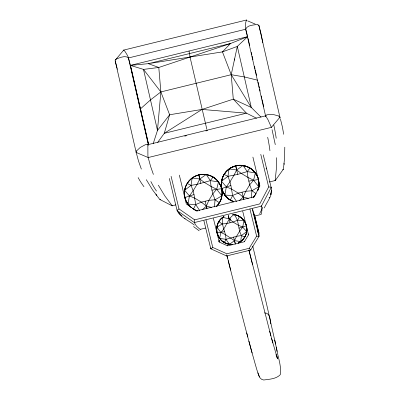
<?xml version="1.0" encoding="UTF-8"?>
<svg xmlns="http://www.w3.org/2000/svg" width="400" height="400" viewBox="0 0 400 400"><rect width="100%" height="100%" fill="white"/><g stroke="black" fill="none" stroke-linecap="round" stroke-linejoin="round"><path stroke-width="0.6" d="M223.66 216.755C210.58 224.01 217.66 246.01 232.445 244.47M238.175 243.065C244.41 240.29 248.085 232.935 246.53 226.29M214.445 206.935L215.045 199.785L212.84 193.825L211.945 190.14L211.05 186.455L210.395 180.63L206.185 174.51L199.775 179.03L192.145 177.95L191.085 185.36L193.105 190.85L194 194.535L184.925 197.525C185.59 199.655 185.585 199.805 184.925 197.525C184.37 195.135 184.29 192.655 184.625 190.23C185.345 185.98 187.49 182.01 190.715 179.14C197.595 172.755 209.23 172.755 216.045 179.24C222.6 185.025 224.02 195.47 219.38 202.85C211.97 212.58 221.645 200.205 220.95 199.44C222.405 195.4 222.48 190.885 221.06 186.825M257.855 190.465L258.745 186.81L253.59 180.195L247.93 177.42L241.41 173.485L236.65 169.985L229.025 168.915L227.965 176.325L229.985 181.815L230.885 185.5L221.805 188.49C223.315 193.45 221.44 187.645 221.475 186.72C221.075 183.68 221.375 180.55 222.45 177.67C224.34 172.435 228.685 168.2 233.935 166.365C244.02 162.37 256.42 169.37 258.5 179.645M258.8 186.94L258.995 183.235L258.45 179.515L248.825 181.105L247.93 177.42L247.275 171.595L243.065 165.475L236.665 169.985L237.69 174.395L227.965 176.325L221.51 181.195L221.335 184.955L221.855 188.62M184.855 197.05L184.45 193.99L184.61 190.96M257.835 190.405L258.955 185.005L258.805 181.335M194.295 222.415L194.665 219.855L259.76 203.91L268.67 186.94L260.77 154.355M178.86 212.595L179.565 213.76L182.01 215.985M271.43 190.325L270.59 194.67M270.78 323.875C270.225 319.91 270.04 312.585 264.485 312.92M251.33 197.9L251.925 190.75L249.72 184.79L248.825 181.105M219.28 240.1L219.215 242.05L227.6 245.855L244.35 241.75L248.53 234.87L248.385 233.935M147.87 145.89L147.91 155.635A3.125 0.485 85.8 0 0 148.18 157.585L150.61 166.485L153.395 174.44M233.09 214.445C237.36 214.785 241.5 217.08 243.95 220.575L242.715 227.085L239.715 231.105L236.545 236.325L234.485 240.63L229.49 244.335L225.97 239.335C226.035 231.71 220.615 224.995 222.84 217.365L222.84 217.285M226.765 254.685L226.73 255M216.71 228.665C216.955 223.72 219.815 219.04 224.075 216.535M238.175 243.03C243.135 240.795 246.615 235.5 246.855 230.25M226.675 255.515L226.645 255.785M216.86 227.13L220.885 232.435L225.355 234.62L234.47 240.635L240.725 241.58L241.415 235.555C237.695 228.87 239.475 220.41 234.075 214.615L234.07 214.535M191.445 207.75L188.005 204.14L189.42 195.915L193.105 190.85L197.085 184.34L199.765 179.02L198.825 174.84L202.535 174.41L205.62 174.57M224.935 195.235L223.03 191.98L224.885 195.105L227.355 197.87L230.29 200.035L233.625 201.655L228.8 199.11L224.885 195.105L226.305 186.88L229.985 181.815L233.97 175.305L236.65 169.985L235.71 165.805L230.61 168L226.305 171.465L223.2 176.04L221.56 181.325M198.88 174.97C191.55 176.45 185.71 183.43 184.625 190.23L191.085 185.36L197.085 184.34L210.395 180.63L218.485 181.935L221.09 186.9M246.7 231.655L241.415 235.555L236.545 236.325L225.97 239.335L219.615 238.37L220.885 232.435C226.52 227.23 227.255 218.61 234.075 214.615C240.48 215.42 245.915 221.06 246.715 227.26M218.485 181.935L216.705 189.23L212.84 193.825L208.855 200.335L206.36 206.125L202.465 209.625M237.69 174.395L247.275 171.595L255.37 172.9L253.59 180.195L249.72 184.79L245.74 191.3L243.245 197.09L239.345 200.59M200.305 229.01L200.21 229.29M271.455 127.505L268.01 119.77L265.635 115.805L265.635 116.22M153.17 143.76L157.48 130.42L160.865 91.93L158.795 67.475L148.325 63.66L130.41 65.39L148.56 144.6M246.7 231.735L242.715 227.085L238.255 225.19L233.02 222.03L229.125 218.885L228.32 215.45L230.045 222.76L227.07 223.49L222.18 223.97L216.865 227.215M236.655 169.995L235.71 165.805M264.305 207.97C267.105 201.465 273.27 195.135 271.18 187.525L263.255 154.84M194 194.535L195.735 204.515L193.455 209.2M230.885 185.5L232.615 195.48L230.34 200.165M252.895 157.075L259.89 185.915L254.165 196.82L196.39 210.975L186.315 203.94L179.325 175.1M254.075 216.17L261.16 214.435L261.99 210.115L261.4 206.15L271.18 187.525M230.045 222.76L233.02 222.03L237.63 220.185L239.605 216.535M205.97 219.84L212.77 247.435L226.85 253.775L249.19 248.305L256.62 236.16L249.92 208.99M203.91 220.78L210.825 248.835L226.615 255.945L250.625 250.065L259.03 236.335L258.9 232.665A130.67 2.15 76.2 0 1 254.65 215.29M253.12 197.525L255.87 194.205M136.64 150.835L140.2 147.485L145.245 144.77A5.67 3.76 -29.8 0 1 147.105 144.31M225.97 239.335C223.78 247.44 216.805 234.62 216.84 231.56M258.345 233.475L258.9 232.66M275.17 180.66L283.41 169.15L284.55 158.34L284.795 147.155M157.69 142.38L164.285 133.31L169.63 114.75L160.865 91.93L143.495 69.4L130.41 65.39L247.665 36.665L237.305 46.42L222.455 51.88L148.325 63.66L230.495 43.53L247.665 36.665M210.395 180.63L213.085 177.005L216.07 179.295L218.54 182.065M247.275 171.595L249.97 167.97L254.25 171.575L257.275 176.155M115.73 59.605L123.725 50.09L246.555 20.005L246.865 20.345M258.195 25.36L258.945 25.68L279.925 117.23L271.41 127.36L148.18 157.55L136.18 152.445L115.2 60.89L116.18 64.765M253.145 197.595L254.815 195.785M212.755 247.45L210.995 248.785M188.055 204.27L186.15 201.015L188.005 204.14L195.735 204.515L201.415 202.155L208.855 200.335L215.045 199.785L221.865 195.845L216.705 189.23L211.05 186.455L204.53 182.52L199.765 179.02L198.825 174.84M224.885 195.105L232.615 195.48L238.295 193.12L245.74 191.3L251.925 190.75L258.745 186.81M246.555 20.005C245.275 22.635 245.245 26.22 245.705 29.235L247.375 35.57M238.985 228.15L246.435 225.805M160.6 199.555L159.84 199.525M257.94 24.805A7.31 4.735 -29.3 0 0 256.18 24.62C252.765 25.115 246.89 25.37 245.705 29.235L128.445 57.96C125.555 55.15 120.34 57.52 117.065 58.695A7.31 4.685 3.3 0 0 115.635 59.665M148.21 144.59L265.59 115.835M184.665 136.145L186.475 135.7M205.82 130.96L207.63 130.515M175.835 204.88L172.2 205.77L164.81 195.91L158.33 185.16M269.115 182.025L275.175 180.545L276.295 169.49L276.47 157.66M169.315 178.45L177.1 210.57L194.305 222.585L261.4 206.15M205.555 228.055L200.1 229.39L196.495 226.16L194.305 222.585M218.43 241.24L219.585 240.955M236.365 165.81C240.975 164.76 245.99 165.645 250.02 168.1M224.63 231.665L217.12 232.985M211.945 190.14L221.62 188.68M123.725 50.09L124.945 51.33L126.93 54.535A5.68 0.745 67 0 1 127.74 56.105A1.995 0.26 66.9 0 1 128.47 58M258.85 236.385L256.645 236.165M232.44 244.435L228.035 243.975L223.95 242.25M237.63 220.185L243.95 220.575M232.6 214.445L234.075 214.615M213.135 177.135L209.795 175.51L206.185 174.51M258.205 232.445C259.66 232.32 258.28 235.97 258.37 232.185A121.245 1.995 76.2 0 1 252.765 209.65M222.84 217.365L229.12 218.895M257.645 80.2L244.295 76.93L231.22 74.695L160.865 91.93L150.49 99.91L140.385 108.925L141.01 111.285M221.51 181.195L226.305 186.88L231.775 189.185L238.295 193.12L243.23 197.095L248.38 198.375M184.625 190.23L189.42 195.915L194.895 198.22L201.415 202.155L206.345 206.13L211.495 207.41M192.395 208.405L195.04 209.97L197.92 211.045M257.4 231.29L257.655 231.4M247.69 20.89L255.19 24.085M256.485 118.18L246.46 113.185L233.29 99.155L231.22 74.695L222.455 51.88L230.495 43.53L158.795 67.475L143.495 69.4L157.48 130.42L169.63 114.75L202.03 109.435L233.29 99.155L251.285 107.44L261 117.13M227.965 176.325L224.095 174.45M191.085 185.36L187.21 183.485M241.415 235.555L244.69 237.17M172.265 205.87L159.75 199.44L152.49 189.815L146.295 179.665M278.735 116.03L273.99 114.71L268.27 114.63A5.67 3.72 3.8 0 0 266.425 115.08M257.79 231.47L258.725 232.64M251.925 190.75L256.215 193.685M215.045 199.785L219.38 202.85M222.18 223.97L218.865 221.615M257.8 232.36L258.75 233.705M171.09 176.32L178.99 208.905L194.665 219.855M194.355 225.105C188.64 220.31 180.51 217.655 177.1 210.57M243.235 197.08L243.825 199.36L242.015 192.21M206.35 206.115L206.94 208.395L205.135 201.245M191.415 207.685L188.005 204.14M250.485 249.955L249.19 248.305M276.2 355.765L276.98 356.72L276.04 354.67L277.675 358.89L276.66 356.31M227.02 255.81C236.705 293.895 245.955 332.11 256.89 369.865C258.415 373.415 258.88 379.535 263.695 380C269.25 379.235 276.23 379.02 280.275 374.665C281.7 365.405 277.5 356.195 276.28 347.08M261.1 205.68L261.325 206.01M243.945 220.495L246.02 224.46M232.615 195.48L236.535 201.52M195.735 204.515L199.655 210.555M222.335 190.27L223.05 192.035M185.45 199.305L186.17 201.07M141.355 169.105L138.585 161.28L136.18 152.445M196.745 210.69L195.04 209.97M257.855 372.84L259.515 377.075M277.05 357.245L271.585 338.36M117.445 69.26L117.235 68.54M258.945 25.68L261.085 33.93L262.805 42.62M279.925 117.23L280.215 118.26M117.025 67.825L116.77 66.925M280.46 119.14L282.375 126.875L283.71 134.325M116.62 66.38L116.25 65.035M272.06 129.685L275.285 144.675M269.68 331.28L272.83 342.99M252.09 353.01L248.88 341.09M246.7 332.88L247.815 337.04M270.865 335.705L249.025 250.57M234.47 240.635L235.38 244.07L233.57 237.055M130.88 67.175L128.445 57.96L148.4 145.025M178.785 212.63L178.875 212.98M248.87 249.91L252.6 264.775M227.035 255.895L227.635 258.295M228.235 260.63L230.615 270.165M258.745 232.7L258.225 230.595A140.48 2.31 76.2 0 1 254.115 213.79M252.25 208.83L259.03 236.33M242.695 211.215L248.53 234.87M213.385 218.395L219.215 242.05M206.865 129.365L190.055 57.195L189.04 51.03M252.75 246.08L266.635 304.365L277.215 351.415M199.775 179.03L200.81 183.43M248.08 38.48L249.745 45.735M251.27 52.39L251.825 54.805M252.1 56.015L252.93 59.645M254.455 66.295L255.01 68.715M255.29 69.92L256.535 75.365M258.06 82.015L258.615 84.435M258.89 85.645L259.445 88.06M259.72 89.27L260.135 91.085M261.245 95.92L261.8 98.34M262.075 99.55L263.74 106.805M245.705 29.235L265.655 116.305M131.035 67.75L148.615 144.465M274.755 340.045L275.625 344.095M244.295 241.195L244.35 241.75M266.21 168.04L266.275 168.99M250.595 249.53L250.625 250.065M226.585 255.415L226.615 255.945M227.6 245.855L227.57 245.29M210.785 247.87L210.825 248.835M257.91 24.85A3.1 2.005 -29.1 0 1 258.995 25.65M278.71 116.05A3.1 2.075 3.7 0 1 279.98 117.22M265.58 116.215A1.995 1.305 3.8 0 1 266.455 115.115M123.66 50.575A3.125 0.42 67.3 0 1 123.74 50.13M147.875 145.91A5.68 0.915 85.7 0 1 148.045 144.725A1.995 0.325 85.6 0 1 148.39 144.93M115.14 60.89A3.1 1.98 3.1 0 1 115.685 59.69M136.125 152.46A3.1 2.095 -29.6 0 1 136.665 150.845M147.095 144.35A1.995 1.32 -29.7 0 1 148.44 144.955M267.68 137.275A214.985 63.57 56.8 0 1 269.945 150.735M273.785 124.95A210.655 63.52 56.9 0 1 276.21 138.29M156.535 195.73A128.425 21.135 68.8 0 1 156.035 194.08M284.005 163.265A128.425 16.045 84.1 0 1 284.195 164.44M283.395 169.335A3.095 1.055 13.6 0 1 282.71 169.72M275.025 180.715A3.16 0.32 56 0 1 274.905 180.61M172.63 205.41A3.16 0.42 -83.4 0 1 172.46 205.845M143.97 186.71A203.25 76.005 -78.8 0 1 138.13 177.59M156.485 191.085A207.195 74.18 -80 0 1 150.85 181.51M189.05 205.505A18.865 18.72 -21.4 0 1 190.48 179.485A18.865 18.72 -21.4 0 1 216.67 179.89A18.865 18.72 -21.4 0 1 217.015 205.935M196.965 210.845A18.865 18.72 -21.4 0 1 195.175 210.115M259.01 183.06A18.865 18.72 -21.4 0 1 258.495 188.53A18.865 18.72 -21.4 0 0 258.995 183.025M253.915 196.935A18.865 18.72 -21.4 0 0 254.56 196.21A18.865 18.72 -21.4 0 1 253.9 196.9M233.865 201.845A18.865 18.72 -21.4 0 1 238.595 165.495M258.04 178.055A18.865 18.72 -21.4 0 0 242.825 165.59A18.865 18.72 -21.4 0 1 258.025 178.02M233.85 201.81A18.865 18.72 -21.4 0 1 239.165 165.42M246.7 227.135A15.09 15.03 -3.2 0 1 238.42 242.895M232.17 244.425A15.09 15.03 -3.2 0 1 223.865 216.605M232.845 214.405A15.09 15.03 -3.2 0 1 246.055 224.51M234.34 60.175A331.46 2.025 -88.6 0 1 234.365 58.845M229.91 218.36A326.375 13.555 58.3 0 1 230.825 220.215M270.765 193.445A128.805 17.17 77.7 0 1 271.03 194.505M193.51 226.585A169.395 121.725 42.7 0 1 199.205 230.845M259.705 213.685A169.395 128.165 -69.4 0 1 262.91 207.115M185.23 218.27A3.18 0.65 -35.3 0 1 184.585 218.44M269.89 197.535A3.18 0.56 8.1 0 1 268.995 197.64M268.68 186.95A2.35 0.325 2.8 0 1 271.25 187.43M177.165 210.4A2.35 0.33 -34.4 0 1 178.99 208.92M237.305 46.42L231.22 74.695L251.285 107.44L237.305 46.42M202.03 109.435L164.285 133.31L246.46 113.185L202.03 109.435"/></g></svg>
